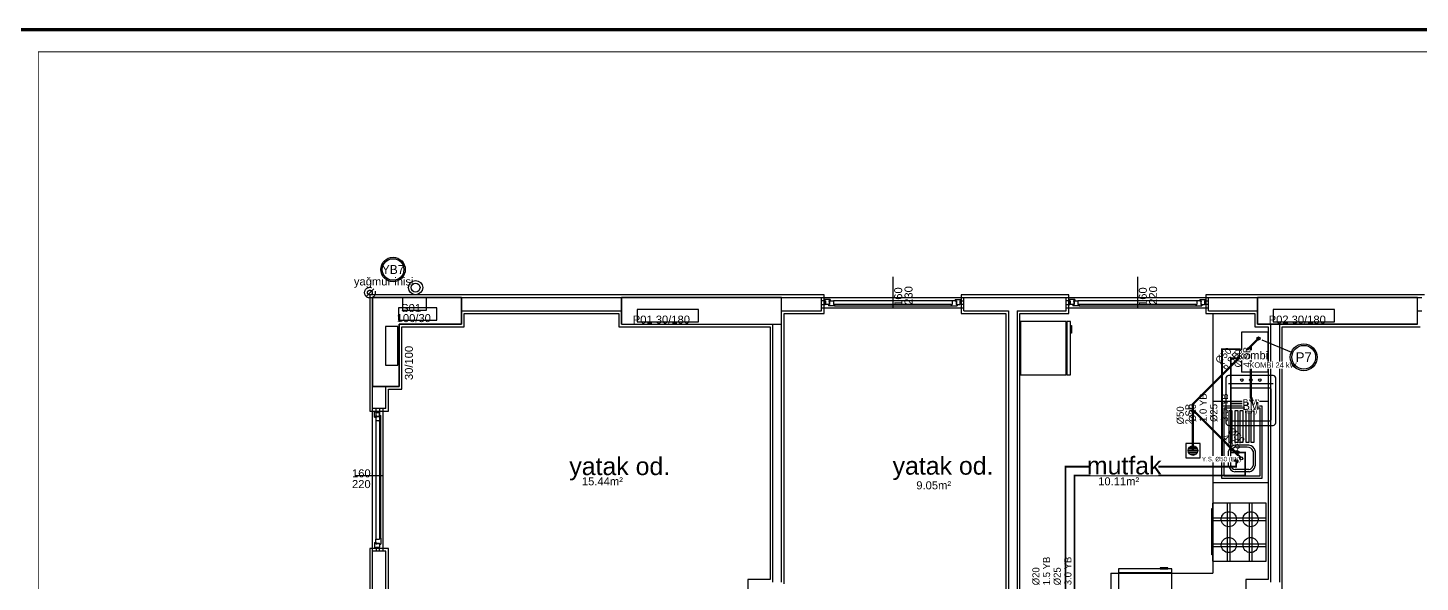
# Model space of a CAD drawing. Header units: centimetres. Extents: x -3962 to 31822, y -2 to 2802.
# Drawn here: x 12513 to 14079, y 2179 to 2802 of the extents above; entities that cross this region are included whole.
import ezdxf
from ezdxf.enums import TextEntityAlignment as Align

# ---------------------------------------------------------------- set-up
doc = ezdxf.new("R2010")
doc.units = ezdxf.units.CM
for name, pattern in [('BASMA HATTI', [31, 25, -6]), ('PISSU HATTI', [26, 20, -6]), ('YAGMUR HATTI', [36, 30, -6])]:
    doc.linetypes.add(name, pattern=pattern)
for name, color, linetype in [('ROTAS-CIHAZ', 135, 'CONTINUOUS'), ('ROTAS-MIMARI', 8, 'CONTINUOUS'), ('ROTAS-MIMARI-KOLON', 8, 'CONTINUOUS'), ('ROTAS-MIMARI-YAZI', 8, 'CONTINUOUS'), ('ROTAS-PAFTA', 7, 'CONTINUOUS'), ('ROTAS-PISSU-BORU-TAVANDAN', 6, 'PISSU HATTI'), ('ROTAS-PISSU-KOLONNO', 211, 'CONTINUOUS'), ('ROTAS-SICAKSU-BORU', 1, 'BASMA HATTI'), ('ROTAS-SOGUKSU-BORU', 5, 'CONTINUOUS'), ('ROTAS-TEFRIS', 15, 'CONTINUOUS'), ('ROTAS-YAGMUR-BORUSU', 3, 'YAGMUR HATTI')]:
    doc.layers.add(name, color=color, linetype=linetype)
doc.styles.add('ROTAS', font='arial.ttf')

# ---------------------------------------------------------------- blocks, each defined once
blk = doc.blocks.new('ROTAS-PIS-SU-CAP-SB')
for tag, p in [('PSCP_001', (0.83, 1.29)), ('PS_001', (0.83, 0.07))]:
    blk.add_attdef(tag, p, '', height=1)
blk = doc.blocks.new('ROTAS-YER-SUZGECI-PLAN')
for p, q in [((-6.7, 0), (6.7, 0)), ((-6.3, 2.3), (6.3, 2.3)), ((-4.9, 4.5), (4.9, 4.5)), ((-6.3, -2.3), (6.3, -2.3)), ((-4.9, -4.5), (4.9, -4.5))]:
    blk.add_line(p, q)
blk.add_lwpolyline([(-10, -10), (10, -10), (10, 10), (-10, 10)], close=True)
blk.add_circle((0, 0), 6.67)
blk = doc.blocks.new('ROTAS-PIS-SU-KOLON')
h = blk.add_hatch(color=256)
h.dxf.hatch_style = 1
h.paths.add_polyline_path([(1.5, 0), (1.5, 0.4), (1.3, 0.8), (1.1, 1.1), (0.8, 1.3), (0.4, 1.5), (0, 1.5), (-0.4, 1.5), (-0.8, 1.3), (-1.1, 1.1), (-1.3, 0.8), (-1.5, 0.4), (-1.5, 0), (-1.5, -0.4), (-1.3, -0.8), (-1.1, -1.1), (-0.8, -1.3), (-0.4, -1.5), (0, -1.5), (0.4, -1.5), (0.8, -1.3), (1.1, -1.1), (1.3, -0.8), (1.5, -0.4)])
blk.add_circle((0, 0), 3.5)
blk = doc.blocks.new('ROTAS-KURESEL-VANA')
for p, q in [((0, 3.1), (0, 8)), ((0, 8), (5.4, 8))]:
    blk.add_line(p, q)
for points in [[(-9, 5.8), (-9, -5), (0, 0.4)], [(9, 5.8), (9, -5), (0, 0.4)]]:
    blk.add_lwpolyline(points, close=True)
blk.add_circle((0, 0.4), 2.71)
blk.add_attdef('CAP', text='', height=10).set_placement((-1.1, 0), align=Align.CENTER)
blk = doc.blocks.new('ROTAS-TEMIZ-SU-CAP-MB')
for tag, p in [('SOCP_001', (0.83, 4.92)), ('SO_001', (0.83, 3.42)), ('SCCP_001', (0.83, 1.92)), ('SC_001', (0.83, 0.42))]:
    blk.add_attdef(tag, p, '', height=1)
blk = doc.blocks.new('ROTAS-KOLON-NO-YAGMUR')
for radius in [27.5, 24.3]:
    blk.add_circle((0, 0), radius)
blk.add_attdef('K', text='', height=20).set_placement((0, 0), align=Align.MIDDLE_CENTER)
blk = doc.blocks.new('ROTAS-KOLON-NO-PIS-SU')
for radius in [27.5, 24.3]:
    blk.add_circle((0, 0), radius)
blk.add_attdef('K', text='', height=20).set_placement((0, 0), align=Align.MIDDLE_CENTER)

msp = doc.modelspace()

# ---------------------------------------------------------------- linework, layer by layer
at = {"layer": 'ROTAS-MIMARI'}
for p, q in [((13485.8, 2522.1), (13485.8, 2487.4)), ((13760.8, 2522.1), (13760.8, 2487.4)), ((13000.8, 2502.2), (12897.8, 2502.2)), ((12897.8, 2502.2), (12897.8, 2399.2)), ((13180.8, 2502.2), (13000.8, 2502.2)), ((13000.8, 2499.2), (13180.8, 2499.2)), ((13360.8, 2502.2), (13180.8, 2502.2)), ((13408.8, 2502.2), (13360.8, 2502.2)), ((13360.8, 2499.2), (13405.8, 2499.2)), ((13405.8, 2484.2), (13405.8, 2499.2)), ((13405.8, 2484.2), (13405.8, 2499.2)), ((13405.8, 2499.2), (13565.8, 2499.2)), ((13409.8, 2495.2), (13405.8, 2495.2)), ((13405.8, 2491.2), (13409.8, 2491.2)), ((13408.8, 2481.2), (13408.8, 2502.2)), ((13409.1, 2496.8), (13409.1, 2495.4)), ((13415.5, 2496.8), (13409.1, 2496.8)), ((13410.3, 2495.4), (13409.1, 2495.4)), ((13409.8, 2491.2), (13409.8, 2495.2)), ((13410.3, 2495.4), (13410.3, 2491.2)), ((13414.3, 2491.2), (13410.3, 2491.2)), ((13413.4, 2491.2), (13414.6, 2491.2)), ((13413.4, 2491.2), (13413.4, 2489.8)), ((13420.2, 2489.8), (13413.4, 2489.8)), ((13414, 2495.4), (13414, 2494.4)), ((13415.5, 2495.4), (13414, 2495.4)), ((13414.3, 2494.4), (13414, 2494.4)), ((13414.3, 2494.4), (13414.3, 2491.2)), ((13414.6, 2495.4), (13419, 2495.4)), ((13414.6, 2495.4), (13414.6, 2494.9)), ((13414.9, 2494.9), (13414.6, 2494.9)), ((13414.9, 2494.4), (13414.6, 2494.4)), ((13414.6, 2494.4), (13414.6, 2491.2)), ((13414.9, 2494.9), (13414.9, 2494.4)), ((13415.5, 2496.8), (13415.5, 2495.4)), ((13552.6, 2495.4), (13419, 2495.4)), ((13419, 2495.4), (13419, 2491.2)), ((13420.2, 2491.2), (13419, 2491.2)), ((13551.4, 2491.2), (13420.2, 2491.2)), ((13420.2, 2491.2), (13420.2, 2489.8)), ((13420.2, 2489.8), (13551.4, 2489.8)), ((13551.4, 2491.2), (13551.4, 2489.8)), ((13551.4, 2491.2), (13552.6, 2491.2)), ((13551.4, 2489.8), (13558.2, 2489.8)), ((13557, 2495.4), (13552.6, 2495.4)), ((13552.6, 2495.4), (13552.6, 2491.2)), ((13556.1, 2496.8), (13556.1, 2495.4)), ((13556.1, 2496.8), (13562.5, 2496.8)), ((13556.1, 2495.4), (13557.6, 2495.4)), ((13556.7, 2494.9), (13557, 2494.9)), ((13556.7, 2494.9), (13556.7, 2494.4)), ((13556.7, 2494.4), (13557, 2494.4)), ((13557, 2495.4), (13557, 2494.9)), ((13557, 2494.4), (13557, 2491.2)), ((13558.2, 2491.2), (13557, 2491.2)), ((13557.3, 2494.4), (13557.3, 2491.2)), ((13557.3, 2494.4), (13557.6, 2494.4)), ((13557.3, 2491.2), (13561.3, 2491.2)), ((13557.6, 2495.4), (13557.6, 2494.4)), ((13558.2, 2491.2), (13558.2, 2489.8)), ((13561.3, 2495.4), (13561.3, 2491.2)), ((13561.3, 2495.4), (13562.5, 2495.4)), ((13561.8, 2495.2), (13565.8, 2495.2)), ((13561.8, 2491.2), (13561.8, 2495.2)), ((13565.8, 2491.2), (13561.8, 2491.2)), ((13562.5, 2496.8), (13562.5, 2495.4)), ((13683.8, 2502.2), (13562.8, 2502.2)), ((13562.8, 2502.2), (13562.8, 2481.2)), ((13565.8, 2499.2), (13680.8, 2499.2)), ((13565.8, 2484.2), (13565.8, 2499.2)), ((13680.8, 2484.2), (13680.8, 2499.2)), ((13680.8, 2484.2), (13680.8, 2499.2)), ((13680.8, 2499.2), (13840.8, 2499.2)), ((13684.8, 2495.2), (13680.8, 2495.2)), ((13680.8, 2491.2), (13684.8, 2491.2)), ((13683.8, 2481.2), (13683.8, 2502.2)), ((13684.1, 2496.8), (13684.1, 2495.4)), ((13690.5, 2496.8), (13684.1, 2496.8)), ((13685.3, 2495.4), (13684.1, 2495.4)), ((13684.8, 2491.2), (13684.8, 2495.2)), ((13685.3, 2495.4), (13685.3, 2491.2)), ((13689.3, 2491.2), (13685.3, 2491.2)), ((13688.4, 2491.2), (13689.6, 2491.2)), ((13688.4, 2491.2), (13688.4, 2489.8)), ((13695.2, 2489.8), (13688.4, 2489.8)), ((13689, 2495.4), (13689, 2494.4)), ((13690.5, 2495.4), (13689, 2495.4)), ((13689.3, 2494.4), (13689, 2494.4)), ((13689.3, 2494.4), (13689.3, 2491.2)), ((13689.6, 2495.4), (13694, 2495.4)), ((13689.6, 2495.4), (13689.6, 2494.9)), ((13689.9, 2494.9), (13689.6, 2494.9)), ((13689.9, 2494.4), (13689.6, 2494.4)), ((13689.6, 2494.4), (13689.6, 2491.2)), ((13689.9, 2494.9), (13689.9, 2494.4)), ((13690.5, 2496.8), (13690.5, 2495.4)), ((13827.6, 2495.4), (13694, 2495.4)), ((13694, 2495.4), (13694, 2491.2)), ((13695.2, 2491.2), (13694, 2491.2)), ((13826.4, 2491.2), (13695.2, 2491.2)), ((13695.2, 2491.2), (13695.2, 2489.8)), ((13695.2, 2489.8), (13826.4, 2489.8)), ((13826.4, 2491.2), (13826.4, 2489.8)), ((13826.4, 2491.2), (13827.6, 2491.2)), ((13826.4, 2489.8), (13833.2, 2489.8)), ((13832, 2495.4), (13827.6, 2495.4)), ((13827.6, 2495.4), (13827.6, 2491.2)), ((13831.1, 2496.8), (13831.1, 2495.4)), ((13831.1, 2496.8), (13837.5, 2496.8)), ((13831.1, 2495.4), (13832.6, 2495.4)), ((13831.7, 2494.9), (13832, 2494.9)), ((13831.7, 2494.9), (13831.7, 2494.4)), ((13831.7, 2494.4), (13832, 2494.4)), ((13832, 2495.4), (13832, 2494.9)), ((13832, 2494.4), (13832, 2491.2)), ((13833.2, 2491.2), (13832, 2491.2)), ((13832.3, 2494.4), (13832.3, 2491.2)), ((13832.3, 2494.4), (13832.6, 2494.4)), ((13832.3, 2491.2), (13836.3, 2491.2)), ((13832.6, 2495.4), (13832.6, 2494.4)), ((13833.2, 2491.2), (13833.2, 2489.8)), ((13836.3, 2495.4), (13836.3, 2491.2)), ((13836.3, 2495.4), (13837.5, 2495.4)), ((13836.8, 2495.2), (13840.8, 2495.2)), ((13836.8, 2491.2), (13836.8, 2495.2)), ((13840.8, 2491.2), (13836.8, 2491.2)), ((13837.5, 2496.8), (13837.5, 2495.4)), ((13895.8, 2502.2), (13837.8, 2502.2)), ((13837.8, 2502.2), (13837.8, 2481.2)), ((13840.8, 2499.2), (13895.8, 2499.2)), ((13840.8, 2484.2), (13840.8, 2499.2)), ((13840.8, 2484.2), (13840.8, 2499.2)), ((14075.8, 2502.2), (13895.8, 2502.2)), ((14083.8, 2502.2), (14075.8, 2502.2)), ((14075.8, 2499.2), (14080.8, 2499.2)), ((13000.8, 2484.2), (13180.8, 2484.2)), ((13003.8, 2481.2), (13177.8, 2481.2)), ((13003.8, 2466.2), (13003.8, 2481.2)), ((13177.8, 2481.2), (13177.8, 2466.2)), ((13360.8, 2484.2), (13405.8, 2484.2)), ((13363.8, 2481.2), (13408.8, 2481.2)), ((13363.8, 2466.2), (13363.8, 2481.2)), ((13405.8, 2487.4), (13565.8, 2487.4)), ((13562.8, 2481.2), (13612.8, 2481.2)), ((13565.8, 2484.2), (13615.8, 2484.2)), ((13612.8, 2481.2), (13612.8, 2132.2)), ((13615.8, 2484.2), (13615.8, 2129.2)), ((13625.8, 2484.2), (13625.8, 2129.2)), ((13625.8, 2484.2), (13680.8, 2484.2)), ((13628.8, 2132.2), (13628.8, 2481.2)), ((13628.8, 2481.2), (13683.8, 2481.2)), ((13680.8, 2487.4), (13840.8, 2487.4)), ((13837.8, 2481.2), (13892.8, 2481.2)), ((13840.8, 2484.2), (13895.8, 2484.2)), ((13845.8, 2481.2), (13845.8, 2189.2)), ((13892.8, 2481.2), (13892.8, 2466.2)), ((14075.8, 2484.2), (14080.8, 2484.2)), ((12933.8, 2396.2), (12933.8, 2466.2)), ((12933.8, 2466.2), (13003.8, 2466.2)), ((13177.8, 2466.2), (13347.8, 2466.2)), ((13347.8, 2466.2), (13347.8, 2182.2)), ((13350.8, 2179.2), (13350.8, 2469.2)), ((13360.8, 2179.2), (13360.8, 2469.2)), ((13363.8, 2177.2), (13363.8, 2466.2)), ((13680.6, 2472.2), (13629.5, 2472.2)), ((13629.5, 2472.2), (13629.5, 2412.2)), ((13680.6, 2412.2), (13680.6, 2472.2)), ((13680.6, 2467.2), (13681.6, 2467.2)), ((13681.6, 2472.2), (13681.6, 2412.2)), ((13685.5, 2472.2), (13681.6, 2472.2)), ((13685.5, 2412.2), (13685.5, 2472.2)), ((13685.5, 2467.5), (13686.6, 2467.5)), ((13685.5, 2459.1), (13685.5, 2467.5)), ((13686.6, 2459.1), (13685.5, 2459.1)), ((13686.6, 2467.5), (13686.6, 2459.1)), ((13877.8, 2460.2), (13877.8, 2415.2)), ((13907.8, 2460.2), (13877.8, 2460.2)), ((13892.8, 2466.2), (13897.8, 2466.2)), ((13897.8, 2466.2), (13907.8, 2466.2)), ((13910.8, 2469.2), (13900.8, 2469.2)), ((13907.8, 2466.2), (13907.8, 2182.2)), ((13907.8, 2415.2), (13907.8, 2460.2)), ((13910.8, 2179.2), (13910.8, 2469.2)), ((13920.8, 2469.2), (13920.8, 2179.2)), ((13923.8, 2179.2), (13923.8, 2466.2)), ((13923.8, 2466.2), (14078.8, 2466.2)), ((13876.5, 2435.2), (13876.5, 2440.1)), ((13876.5, 2440.1), (13877.8, 2440.1)), ((13877.8, 2435.2), (13876.5, 2435.2)), ((13629.5, 2412.2), (13680.6, 2412.2)), ((13680.6, 2417.2), (13681.6, 2417.2)), ((13681.6, 2412.2), (13685.5, 2412.2)), ((13907.8, 2415.2), (13877.8, 2415.2)), ((12897.8, 2399.2), (12897.8, 2371.2)), ((12900.8, 2374.2), (12900.8, 2399.2)), ((12915.8, 2374.2), (12915.8, 2399.2)), ((12918.8, 2371.2), (12918.8, 2396.2)), ((12918.8, 2396.2), (12933.8, 2396.2)), ((13845.8, 2382.5), (13907.8, 2382.5)), ((12897.8, 2371.2), (12918.8, 2371.2)), ((12915.8, 2374.2), (12900.8, 2374.2)), ((12900.8, 2214.2), (12900.8, 2374.2)), ((12903.2, 2370.9), (12904.6, 2370.9)), ((12903.2, 2364.5), (12903.2, 2370.9)), ((12903.2, 2364.5), (12904.6, 2364.5)), ((12904.6, 2370.9), (12904.6, 2227.4)), ((12904.6, 2369.7), (12904.6, 2370.9)), ((12904.6, 2369.7), (12908.8, 2369.7)), ((12904.6, 2366), (12905.6, 2366)), ((12904.6, 2364.5), (12904.6, 2366)), ((12904.6, 2365.4), (12904.6, 2361)), ((12904.6, 2365.4), (12905.1, 2365.4)), ((12904.8, 2370.2), (12904.8, 2374.2)), ((12908.8, 2370.2), (12904.8, 2370.2)), ((12905.1, 2365.1), (12905.1, 2365.4)), ((12905.1, 2365.1), (12905.6, 2365.1)), ((12905.6, 2365.7), (12905.6, 2366)), ((12905.6, 2365.7), (12908.8, 2365.7)), ((12905.6, 2365.1), (12905.6, 2365.4)), ((12905.6, 2365.4), (12908.8, 2365.4)), ((12908.8, 2374.2), (12908.8, 2370.2)), ((12908.8, 2369.7), (12908.8, 2228.6)), ((12908.8, 2365.7), (12908.8, 2369.7)), ((12908.8, 2366.6), (12908.8, 2365.4)), ((12908.8, 2366.6), (12910.2, 2366.6)), ((12910.2, 2228.6), (12910.2, 2366.6)), ((12910.2, 2359.8), (12910.2, 2366.6)), ((12912.6, 2214.2), (12912.6, 2374.2)), ((13855.9, 2295.7), (13855.9, 2377.5)), ((13855.9, 2377.5), (13900.9, 2377.5)), ((13858.4, 2298.2), (13858.4, 2375)), ((13858.4, 2375), (13898.4, 2375)), ((13864.1, 2336.2), (13864.1, 2372.2)), ((13864.1, 2372.2), (13867.1, 2372.2)), ((13867.1, 2372.2), (13867.1, 2336.2)), ((13870.9, 2336.2), (13870.9, 2372.2)), ((13870.9, 2372.2), (13873.9, 2372.2)), ((13873.9, 2372.2), (13873.9, 2336.2)), ((13876.4, 2336.2), (13876.4, 2372.2)), ((13876.4, 2372.2), (13879.4, 2372.2)), ((13879.4, 2372.2), (13879.4, 2336.2)), ((13883.2, 2336.2), (13883.2, 2372.2)), ((13883.2, 2372.2), (13886.2, 2372.2)), ((13886.2, 2372.2), (13886.2, 2336.2)), ((13888.7, 2336.2), (13888.7, 2372.2)), ((13888.7, 2372.2), (13891.7, 2372.2)), ((13891.7, 2372.2), (13891.7, 2336.2)), ((13898.4, 2375), (13898.4, 2298.2)), ((13900.9, 2377.5), (13900.9, 2295.7)), ((12904.6, 2361), (12908.8, 2361)), ((12908.8, 2359.8), (12908.8, 2361)), ((12908.8, 2359.8), (12910.2, 2359.8)), ((13867.1, 2336.2), (13864.1, 2336.2)), ((13886.1, 2333.2), (13870.7, 2333.2)), ((13873.9, 2336.2), (13870.9, 2336.2)), ((13879.4, 2336.2), (13876.4, 2336.2)), ((13886.2, 2336.2), (13883.2, 2336.2)), ((13891.7, 2336.2), (13888.7, 2336.2)), ((13863.4, 2310), (13863.4, 2326.4)), ((13865.9, 2310.3), (13865.9, 2326.1)), ((13884.4, 2330.7), (13870.7, 2330.7)), ((13890.9, 2326.3), (13890.9, 2310.1)), ((13893.4, 2326.6), (13893.4, 2309.8)), ((13886.5, 2303.2), (13870.3, 2303.2)), ((13886.3, 2305.7), (13870.6, 2305.7)), ((12881.2, 2299.2), (12912.6, 2299.2)), ((13907.8, 2290.7), (13845.8, 2290.7)), ((13900.9, 2295.7), (13855.9, 2295.7)), ((13898.4, 2298.2), (13858.4, 2298.2)), ((13844.5, 2261.8), (13845.8, 2261.8)), ((13844.5, 2220), (13844.5, 2261.8)), ((13905.8, 2267.9), (13845.8, 2267.9)), ((13845.8, 2202.9), (13845.8, 2267.9)), ((13861.9, 2267.9), (13861.9, 2202.9)), ((13864.9, 2267.9), (13864.9, 2202.9)), ((13886.7, 2267.9), (13886.7, 2202.9)), ((13889.7, 2267.9), (13889.7, 2202.9)), ((13905.8, 2202.9), (13905.8, 2267.9)), ((13845.8, 2251.4), (13905.8, 2251.4)), ((13845.8, 2248.4), (13905.8, 2248.4)), ((12903.2, 2223.9), (12903.2, 2217.5)), ((12903.2, 2223.9), (12904.6, 2223.9)), ((12904.6, 2227.4), (12908.8, 2227.4)), ((12904.6, 2223), (12904.6, 2227.4)), ((12904.6, 2223.9), (12904.6, 2222.4)), ((12905.1, 2223.3), (12905.6, 2223.3)), ((12905.1, 2223.3), (12905.1, 2223)), ((12905.6, 2223.3), (12905.6, 2223)), ((12908.8, 2228.6), (12908.8, 2227.4)), ((12908.8, 2228.6), (12910.2, 2228.6)), ((12910.2, 2228.6), (12910.2, 2221.8)), ((12897.8, 2217.2), (12897.8, 2154.2)), ((12918.8, 2217.2), (12897.8, 2217.2)), ((12900.8, 2154.2), (12900.8, 2214.2)), ((12915.8, 2214.2), (12900.8, 2214.2)), ((12903.2, 2217.5), (12904.6, 2217.5)), ((12904.6, 2223), (12905.1, 2223)), ((12904.6, 2222.4), (12905.6, 2222.4)), ((12904.6, 2218.7), (12904.6, 2217.5)), ((12904.6, 2218.7), (12908.8, 2218.7)), ((12904.8, 2218.2), (12904.8, 2214.2)), ((12908.8, 2218.2), (12904.8, 2218.2)), ((12905.6, 2223), (12908.8, 2223)), ((12905.6, 2222.7), (12905.6, 2222.4)), ((12905.6, 2222.7), (12908.8, 2222.7)), ((12908.8, 2221.8), (12908.8, 2223)), ((12908.8, 2222.7), (12908.8, 2218.7)), ((12908.8, 2221.8), (12910.2, 2221.8)), ((12908.8, 2214.2), (12908.8, 2218.2)), ((12915.8, 2154.2), (12915.8, 2214.2)), ((12918.8, 2157.2), (12918.8, 2217.2)), ((13844.5, 2210), (13844.5, 2220)), ((13845.8, 2210), (13844.5, 2210)), ((13845.8, 2222.3), (13905.8, 2222.3)), ((13845.8, 2219.3), (13905.8, 2219.3)), ((13799.6, 2194.1), (13739.6, 2194.1)), ((13739.6, 2194.1), (13739.6, 2190.2)), ((13794.9, 2195.2), (13786.6, 2195.2)), ((13786.6, 2195.2), (13786.6, 2194.1)), ((13786.6, 2194.1), (13794.9, 2194.1)), ((13794.9, 2194.1), (13794.9, 2195.2)), ((13799.6, 2190.2), (13799.6, 2194.1)), ((13845.8, 2202.9), (13905.8, 2202.9)), ((13322.8, 2182.2), (13322.8, 2132.2)), ((13347.8, 2182.2), (13322.8, 2182.2)), ((13730.8, 2189.2), (13845.8, 2189.2)), ((13730.8, 2189.2), (13730.8, 2132.2)), ((13739.6, 2190.2), (13799.6, 2190.2)), ((13799.6, 2189.2), (13739.6, 2189.2)), ((13739.6, 2189.2), (13739.6, 2133.1)), ((13744.6, 2189.2), (13744.6, 2190.2)), ((13794.6, 2189.2), (13794.6, 2190.2)), ((13799.6, 2133.1), (13799.6, 2189.2)), ((13907.8, 2182.2), (13882.8, 2182.2)), ((13882.8, 2182.2), (13882.8, 2167.2)), ((13923.8, 2119.2), (13923.8, 2179.2))]:
    msp.add_line(p, q, dxfattribs=at)
for points in [[(12900.8, 2399.2), (12900.8, 2499.2)], [(12900.8, 2499.2), (13000.8, 2499.2)], [(13000.8, 2499.2), (13000.8, 2469.2)], [(13180.8, 2469.2), (13180.8, 2499.2)], [(13180.8, 2499.2), (13360.8, 2499.2)], [(13360.8, 2469.2), (13360.8, 2499.2)], [(14075.8, 2469.2), (13895.8, 2469.2), (13895.8, 2499.2)], [(13895.8, 2499.2), (14075.8, 2499.2)], [(14075.8, 2469.2), (14075.8, 2499.2)], [(13000.8, 2469.2), (12930.8, 2469.2)], [(12930.8, 2469.2), (12930.8, 2399.2)], [(13180.8, 2469.2), (13360.8, 2469.2)], [(12930.8, 2399.2), (12900.8, 2399.2)], [(13870.7, 2333.2), (13868.1, 2332.5), (13865.9, 2331), (13864.3, 2328.9), (13863.4, 2326.4)], [(13893.4, 2326.6), (13892.5, 2329.1), (13890.8, 2331.1), (13888.7, 2332.5), (13886.1, 2333.2)], [(13871, 2330.7), (13869.2, 2330.2), (13867.7, 2329.3), (13866.6, 2327.9), (13865.9, 2326.1)], [(13890.9, 2326.3), (13890, 2328.3), (13888.5, 2329.8), (13886.6, 2330.6), (13884.4, 2330.7)], [(13863.4, 2310), (13864.3, 2307.6), (13865.8, 2305.5), (13867.9, 2304), (13870.3, 2303.2)], [(13865.9, 2310.3), (13866.5, 2308.6), (13867.5, 2307.3), (13868.9, 2306.3), (13870.6, 2305.7)], [(13886.3, 2305.7), (13887.9, 2306.3), (13889.2, 2307.2), (13890.3, 2308.5), (13890.9, 2310.1)], [(13886.5, 2303.2), (13888.9, 2304), (13891, 2305.4), (13892.5, 2307.4), (13893.4, 2309.8)]]:
    msp.add_lwpolyline(points, dxfattribs=at)
for centre, radius in [((12949.2, 2510.2), 8), ((12949.2, 2510.2), 5), ((13877.6, 2318.3), 1.68), ((13863.6, 2249.9), 8.48), ((13888.1, 2249.9), 8.48), ((13863.6, 2220.9), 8.48), ((13888.1, 2220.9), 8.48)]:
    msp.add_circle(centre, radius, dxfattribs=at)
at = {"layer": 'ROTAS-MIMARI-KOLON'}
for points in [[(13000.8, 2499.2), (12900.8, 2499.2), (12900.8, 2399.2), (12930.8, 2399.2), (12930.8, 2469.2), (13000.8, 2469.2), (13000.8, 2499.2)], [(12934.4, 2484.7), (12961.5, 2484.7), (12961.5, 2498.6), (12934.4, 2498.6), (12934.4, 2484.7)], [(13360.8, 2499.2), (13180.8, 2499.2), (13180.8, 2469.2), (13360.8, 2469.2), (13360.8, 2499.2)], [(14075.8, 2499.2), (13895.8, 2499.2), (13895.8, 2469.2), (14075.8, 2469.2), (14075.8, 2499.2)], [(12930, 2473.4), (12973.2, 2473.4), (12973.2, 2487.4), (12930, 2487.4), (12930, 2473.4)], [(13198.5, 2471.7), (13267.5, 2471.7), (13267.5, 2485.7), (13198.5, 2485.7), (13198.5, 2471.7)], [(13913.5, 2471.7), (13982.5, 2471.7), (13982.5, 2485.7), (13913.5, 2485.7), (13913.5, 2471.7)], [(12929.3, 2423.2), (12929.3, 2466.3), (12915.4, 2466.3), (12915.4, 2423.2), (12929.3, 2423.2)]]:
    msp.add_lwpolyline(points, dxfattribs=at)
at = {"layer": 'ROTAS-PAFTA'}
for points, const_width in [([(12500, 0), (15000, 0), (15000, 2800), (12500, 2800)], 4), ([(12525, 25), (14975, 25), (14975, 2775), (12525, 2775)], 1)]:
    msp.add_lwpolyline(points, close=True, dxfattribs=dict(at, const_width=const_width))
at = {"layer": 'ROTAS-PISSU-BORU-TAVANDAN', "const_width": 2.5}
for points in [[(13823.3, 2372.7), (13823.3, 2379.3), (13888.4, 2444.4)], [(13888.4, 2444.4), (13897, 2453)], [(13888.4, 2383.3), (13888.4, 2444.4)], [(13823.3, 2327), (13823.3, 2372.7)], [(13877.6, 2318.3), (13823.3, 2372.7)]]:
    msp.add_lwpolyline(points, dxfattribs=at)
at = {"layer": 'ROTAS-PISSU-KOLONNO'}
msp.add_line((13900.7, 2451.5), (13934, 2437.7), dxfattribs=at)
at = {"layer": 'ROTAS-SICAKSU-BORU', "const_width": 2}
msp.add_lwpolyline([(13877, 2441), (13856, 2441), (13856, 2315), (13872, 2315), (13872, 2309), (13680, 2309), (13680, 2049), (13368, 2049), (13368, 1997), (13292, 1997), (13292, 1959), (13312, 1959), (13312, 1791), (13348, 1791), (13348, 1765), (13282, 1765), (13282, 1937), (13186, 1937), (13186, 2009), (13026, 2009), (13026, 2037), (12916, 2037), (12916, 2020)], dxfattribs=at)
at = {"layer": 'ROTAS-SOGUKSU-BORU', "const_width": 2}
for points in [[(13877, 2431), (13866, 2431), (13866, 2325), (13882, 2325), (13882, 2299), (13690, 2299), (13690, 2039), (13378, 2039), (13378, 1987), (13302, 1987), (13302, 1969), (13322, 1969), (13322, 1801), (13358, 1801), (13358, 1755), (13272, 1755), (13272, 1927), (13176, 1927), (13176, 1999), (13016, 1999), (13016, 2027), (12926, 2027), (12926, 2020)], [(13889, 2384), (13889, 2380), (13866, 2380)]]:
    msp.add_lwpolyline(points, dxfattribs=at)
at = {"layer": 'ROTAS-TEFRIS'}
msp.add_line((13863.4, 2402.3), (13913.4, 2402.3), dxfattribs=at)
for points in [[(13913.4, 2355.3), (13914.6, 2355.6), (13915.5, 2356.2), (13916.2, 2357.2), (13916.4, 2358.3), (13916.4, 2408.3), (13916.2, 2409.5), (13915.5, 2410.5), (13914.6, 2411.1), (13913.4, 2411.3), (13863.4, 2411.3), (13862.3, 2411.1), (13861.3, 2410.5), (13860.6, 2409.5), (13860.4, 2408.3), (13860.4, 2358.3), (13860.6, 2357.2), (13861.3, 2356.2), (13862.3, 2355.6), (13863.4, 2355.3)], [(13909.4, 2360.3), (13910.2, 2360.5), (13910.8, 2360.9), (13911.2, 2361.6), (13911.4, 2362.3), (13911.4, 2395.3), (13911.2, 2396.1), (13910.8, 2396.8), (13910.2, 2397.2), (13909.4, 2397.3), (13867.4, 2397.3), (13866.6, 2397.2), (13866, 2396.8), (13865.6, 2396.1), (13865.4, 2395.3), (13865.4, 2362.3), (13865.6, 2361.6), (13866, 2360.9), (13866.6, 2360.5), (13867.4, 2360.3)]]:
    msp.add_lwpolyline(points, close=True, dxfattribs=at)
for centre in [(13878.4, 2406.3), (13888.4, 2406.3), (13898.4, 2406.3)]:
    msp.add_circle(centre, 1.5, dxfattribs=at)
at = {"layer": 'ROTAS-YAGMUR-BORUSU'}
msp.add_line((12893.7, 2500.3), (12902.1, 2508.7), dxfattribs=at)
for radius in [6, 2.7]:
    msp.add_circle((12897.9, 2504.5), radius, dxfattribs=at)

# ---------------------------------------------------------------- block references
at = {"layer": 'ROTAS-TEFRIS'}
ref = msp.add_blockref('ROTAS-KOLON-NO-YAGMUR', (12923.9, 2530.5), dxfattribs=dict(at, xscale=0.5, yscale=0.5))
ref.add_attrib('K', 'YB7', dxfattribs={"height": 10}).set_placement((12923.9, 2530.5), align=Align.MIDDLE_CENTER)
at = {"layer": 'ROTAS-TEFRIS', "xscale": 0.5, "yscale": 0.5}
msp.add_blockref('ROTAS-PIS-SU-KOLON', (13897, 2453), dxfattribs=at)
at = {"layer": 'ROTAS-TEFRIS'}
ref = msp.add_blockref('ROTAS-TEMIZ-SU-CAP-MB', (13866, 2352.5), dxfattribs=dict(at, xscale=8, yscale=8, rotation=90))
ref.add_attrib('SCCP_001', 'Ø25', (13850.7, 2359.2), dxfattribs={"height": 8, "rotation": 90})
ref.add_attrib('SC_001', '3.5 YB', (13862.7, 2359.2), dxfattribs={"height": 8, "rotation": 90})
ref.add_attrib('SO_001', '1.0 YB', (13838.7, 2359.2), dxfattribs={"height": 8, "rotation": 90})
ref.add_attrib('SOCP_001', 'Ø20', (13826.7, 2359.2), dxfattribs={"height": 8, "rotation": 90})
ref = msp.add_blockref('ROTAS-PIS-SU-CAP-SB', (13823.3, 2349.8), dxfattribs=dict(at, xscale=8, yscale=8, rotation=90))
ref.add_attrib('PSCP_001', 'Ø50', (13813, 2356.5), dxfattribs={"height": 8, "rotation": 90})
ref.add_attrib('PS_001', '2 SB', (13822.8, 2356.5), dxfattribs={"height": 8, "rotation": 90})
ref = msp.add_blockref('ROTAS-TEMIZ-SU-CAP-MB', (13690, 2169), dxfattribs=dict(at, xscale=8, yscale=8, rotation=90))
ref.add_attrib('SCCP_001', 'Ø25', (13674.7, 2175.7), dxfattribs={"height": 8, "rotation": 90})
ref.add_attrib('SC_001', '3.0 YB', (13686.7, 2175.7), dxfattribs={"height": 8, "rotation": 90})
ref.add_attrib('SO_001', '1.5 YB', (13662.7, 2175.7), dxfattribs={"height": 8, "rotation": 90})
ref.add_attrib('SOCP_001', 'Ø20', (13650.7, 2175.7), dxfattribs={"height": 8, "rotation": 90})

# ---------------------------------------------------------------- texts
at = {"layer": 'ROTAS-MIMARI-YAZI', "style": 'ROTAS'}
for s, height, p in [('yağmur inişi', 9, (12913.4, 2517.1)), ('S01', 9, (12944.2, 2487.2)), ('100/30', 9, (12947.2, 2475.9)), ('P01 30/180', 9, (13225.6, 2474.2)), ('P02 30/180', 9, (13940.6, 2474.2)), ('yatak od.', 20, (13178.8, 2309.5)), ('yatak od.', 20, (13542.3, 2310)), ('160', 9, (12888.2, 2301.5)), ('220', 9, (12888.2, 2289.4)), ('15.44m²', 9, (13159.3, 2292.5)), ('9.05m²', 9, (13531.8, 2288))]:
    msp.add_text(s, height=height, dxfattribs=at).set_placement(p, align=Align.MIDDLE_CENTER)
for s, p in [('160', (13491.9, 2500)), ('230', (13503.5, 2501.3)), ('160', (13766.9, 2500)), ('220', (13778.5, 2501.3)), ('30/100', (12941.7, 2425.5))]:
    msp.add_text(s, height=9, rotation=90, dxfattribs=at).set_placement(p, align=Align.MIDDLE_CENTER)

# ---------------------------------------------------------------- next in the draw order: wipeouts: each hides what was drawn before it
for points in [[(13906.1, 2428.6), (13876.2, 2428.6), (13876.2, 2439.6), (13906.1, 2439.6)], [(13895, 2371.8), (13881.8, 2371.8), (13881.8, 2382.8), (13895, 2382.8)], [(13784.2, 2299.2), (13707.8, 2299.2), (13707.8, 2321.2), (13784.2, 2321.2)], [(13874.6, 2314), (13832.3, 2314), (13832.3, 2321), (13874.6, 2321)]]:
    msp.add_wipeout(points)

# ---------------------------------------------------------------- next in the draw order: block references
at = {"layer": 'ROTAS-TEFRIS'}
ref = msp.add_blockref('ROTAS-PIS-SU-CAP-SB', (13855.9, 2411.9), dxfattribs=dict(at, xscale=8, yscale=8, rotation=44.99999999998719))
ref.add_attrib('PSCP_001', 'Ø50', (13853.3, 2423.9), dxfattribs={"height": 8, "rotation": 45})
ref.add_attrib('PS_001', '6 SB', (13860.2, 2416.9), dxfattribs={"height": 8, "rotation": 45})
ref = msp.add_blockref('ROTAS-PIS-SU-CAP-SB', (13850.5, 2345.5), dxfattribs=dict(at, xscale=8, yscale=8, rotation=-44.999999999984624))
ref.add_attrib('PSCP_001', 'Ø50', (13862.5, 2348.1), dxfattribs={"height": 8, "rotation": 315})
ref.add_attrib('PS_001', '4 SB', (13855.6, 2341.2), dxfattribs={"height": 8, "rotation": 315})
for name, p, xscale, yscale in [('ROTAS-YER-SUZGECI-PLAN', (13823.3, 2327), 0.8, 0.8), ('ROTAS-KURESEL-VANA', (13873, 2325), 0.22, 0.22)]:
    msp.add_blockref(name, p, dxfattribs=dict(at, xscale=xscale, yscale=yscale))
at = {"layer": 'ROTAS-TEFRIS', "xscale": 0.21999999999999997, "yscale": 0.21999999999999997, "rotation": -44.99999999999999}
msp.add_blockref('ROTAS-KURESEL-VANA', (13872, 2315), dxfattribs=at)

# ---------------------------------------------------------------- next in the draw order: texts
at = {"layer": 'ROTAS-CIHAZ', "style": 'ROTAS'}
msp.add_text('Y.S. Ø50 (EK)', height=5, dxfattribs=at).set_placement((13833.3, 2315))
at = {"layer": 'ROTAS-MIMARI-YAZI', "style": 'ROTAS'}
for s, height, p in [('mutfak', 20, (13746, 2310.2)), ('10.11m²', 9, (13739.8, 2292.5))]:
    msp.add_text(s, height=height, dxfattribs=at).set_placement(p, align=Align.MIDDLE_CENTER)

# ---------------------------------------------------------------- next in the draw order: wipeouts: each hides what was drawn before it
for points in [[(13928.7, 2419.1), (13885.8, 2419.1), (13885.8, 2427.1), (13928.7, 2427.1)], [(13898.1, 2376.8), (13878.7, 2376.8), (13878.7, 2385.8), (13898.1, 2385.8)]]:
    msp.add_wipeout(points)

# ---------------------------------------------------------------- next in the draw order: block references
at = {"layer": 'ROTAS-TEFRIS'}
ref = msp.add_blockref('ROTAS-PIS-SU-CAP-SB', (13888.4, 2413.9), dxfattribs=dict(at, xscale=8, yscale=8, rotation=90))
ref.add_attrib('PSCP_001', 'Ø50', (13878.1, 2420.5), dxfattribs={"height": 8, "rotation": 90})
ref.add_attrib('PS_001', '4 SB', (13887.9, 2420.5), dxfattribs={"height": 8, "rotation": 90})
ref = msp.add_blockref('ROTAS-KOLON-NO-PIS-SU', (13947.9, 2431.9), dxfattribs=dict(at, xscale=0.55, yscale=0.55))
ref.add_attrib('K', 'P7', dxfattribs={"height": 11}).set_placement((13947.9, 2431.9), align=Align.MIDDLE_CENTER)
at = {"layer": 'ROTAS-TEFRIS', "xscale": 0.22, "yscale": 0.22, "rotation": -90}
msp.add_blockref('ROTAS-KURESEL-VANA', (13889, 2384), dxfattribs=at)

# ---------------------------------------------------------------- next in the draw order: texts
at = {"layer": 'ROTAS-CIHAZ', "style": 'ROTAS'}
msp.add_text('KOMBİ 24 kW', height=6, dxfattribs=at).set_placement((13886.8, 2420.1))
for s, height, p in [("B'M'", 7, (13888.4, 2381.3)), ('(EK)', 5, (13888.4, 2371.3))]:
    msp.add_text(s, height=height, dxfattribs=at).set_placement(p, align=Align.MIDDLE_CENTER)
at = {"layer": 'ROTAS-MIMARI-YAZI', "style": 'ROTAS'}
msp.add_text('kombi', height=9, dxfattribs=at).set_placement((13891.1, 2434.1), align=Align.MIDDLE_CENTER)
at = {"layer": 'ROTAS-TEFRIS', "style": 'ROTAS'}
msp.add_text('BM', height=9, dxfattribs=at).set_placement((13888.4, 2377.3), align=Align.MIDDLE_CENTER)

doc.saveas('drawing.dxf')
